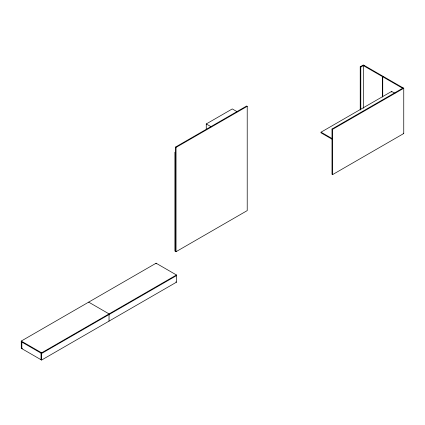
<?xml version="1.0" encoding="UTF-8"?>
<svg xmlns="http://www.w3.org/2000/svg" width="425" height="425" viewBox="0 0 425 425"><rect width="100%" height="100%" fill="white"/><g stroke="black" fill="none" stroke-linecap="round" stroke-linejoin="round"><path stroke-width="0.64" d="M206.258 129.662L206.258 123.957L232.284 108.933L237.278 111.812M175.472 251.377L175.472 147.093L246.654 105.995L247.217 106.319L247.217 210.603L176.035 251.701L174.903 251.048L174.903 152.198L175.472 152.522M175.472 147.093L176.035 147.417L247.217 106.319M360.225 110.048L360.225 66.752L363.359 64.945L403.75 88.262L403.75 133.524L332.568 174.622L332.005 174.292L332.005 129.035L403.187 87.938M360.225 66.752L360.788 67.081L363.928 65.269M363.423 108.269L363.423 65.631L363.986 65.307M383.244 76.42L382.675 76.75L382.675 97.081M383.302 76.457L382.739 76.782L382.739 96.464M332.005 139.172L321.029 132.834L321.029 132.186L391.648 91.412L394.937 93.314M332.005 129.035L332.568 129.359L403.75 88.262M21.25 341.062L156.092 263.213L176.471 274.986L176.444 282.205L41.602 360.055L21.282 348.325L21.25 341.062L41.634 352.835L176.471 274.986M22.408 348.325L21.845 348.649L21.845 342.061M41.602 352.814L41.039 353.143L41.039 359.731L41.602 359.407M41.602 353.467L176.471 275.634M363.423 65.631L402.624 88.262M403.187 133.2L403.75 133.524M321.029 132.186L332.005 138.518M206.258 123.957L211.252 126.841M175.876 281.881L176.444 282.205M88.671 302.138L109.055 313.91L109.023 321.13M21.25 341.716L41.634 353.483M391.648 91.412L391.648 92.066M360.788 67.081L360.788 109.719M332.568 129.359L332.568 174.622M176.035 147.417L176.035 251.701M156.092 263.213L156.092 263.867M41.634 352.835L41.602 360.055"/></g></svg>
